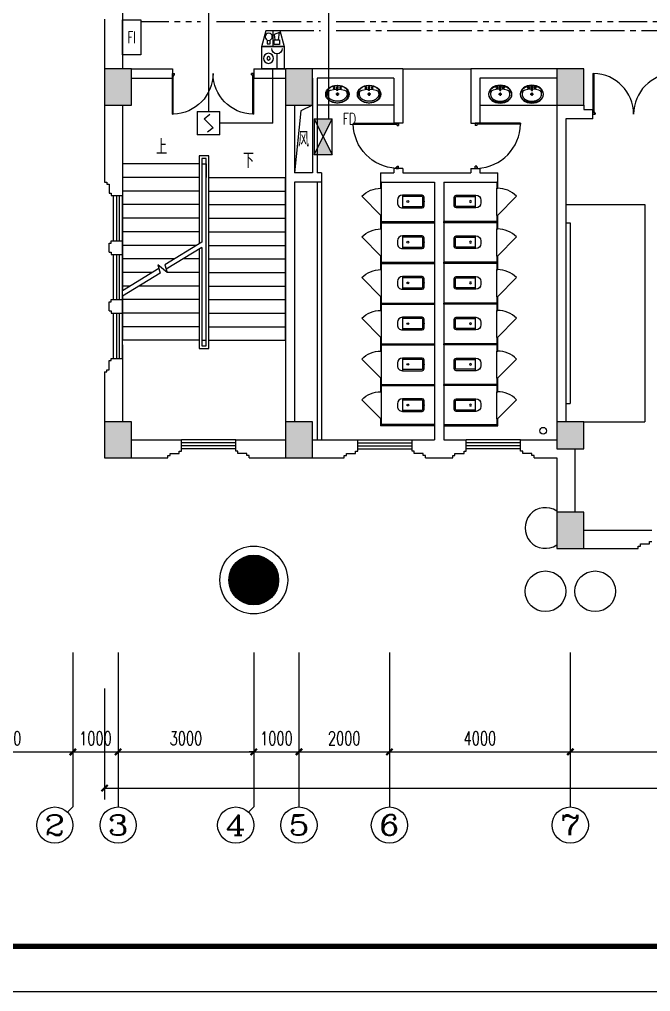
# Model space of a CAD drawing. Extents: x 190999 to 918899, y -200814 to 215286.
# Drawn here: x 327530 to 341487, y -12314 to 9181 of the extents above; entities that cross this region are included whole.
import ezdxf
from ezdxf.enums import TextEntityAlignment as Align

# ---------------------------------------------------------------- set-up
doc = ezdxf.new("R2010")
doc.units = 0
doc.header["$LTSCALE"] = 1000
doc.header["$MEASUREMENT"] = 0
doc.linetypes.add('CENTER2', pattern=[1.125, 0.75, -0.125, 0.125, -0.125])
doc.linetypes.add('PHANTOM2', pattern=[1.25, 0.625, -0.125, 0.125, -0.125, 0.125, -0.125])
doc.layers.get('Defpoints').update_dxf_attribs({"color": 1})
for name, color, linetype in [('00-EQUIP', 3, 'Continuous'), ('00-WIRE-4', 6, 'Continuous'), ('A-卫生间', 250, 'Continuous'), ('A-墙线', 2, 'Continuous'), ('A-外包装修', 250, 'Continuous'), ('A-外窗', 145, 'Continuous'), ('A-家具', 250, 'Continuous'), ('A-门', 167, 'Continuous'), ('AXIS', 3, 'Continuous'), ('AXIS_TEXT', 7, 'Continuous'), ('COLUMN', 2, 'Continuous'), ('DIM_SYMB', 3, 'Continuous'), ('PUB_HATCH', 250, 'Continuous'), ('PUB_TEXT', 7, 'Continuous'), ('STAIR', 5, 'Continuous'), ('图框', 189, 'Continuous'), ('房间名称', 7, 'Continuous'), ('暖通-风-说明', 3, 'Continuous'), ('洞口线', 165, 'Continuous'), ('雨水管', 151, 'Continuous')]:
    doc.layers.add(name, color=color, linetype=linetype)
doc.styles.add('_COMPLEX', font='COMPLEX.shx', dxfattribs={"width": 0.5})
doc.styles.add('_TCH_AXIS', font='COMPLEX', dxfattribs={"bigfont": 'GBCBIG'})
doc.styles.add('_TCH_DIM', font='SIMPLEX', dxfattribs={"bigfont": 'GBCBIG'})
doc.styles.add('COMPLEX', font='COMPLEX')
doc.styles.add('DIM_FONT', font='SIMPLEX', dxfattribs={"width": 0.7, "bigfont": 'GBCBIG'})
doc.styles.add('HZ-ZGBZ', font='romanc.shx', dxfattribs={"width": 0.65})
doc.styles.get("Standard").update_dxf_attribs({"font": 'simhei.ttf'})
doc.dimstyles.new('DIMN', dxfattribs={"dimtxt": 300, "dimasz": 100, "dimexe": 250, "dimexo": 300, "dimgap": 150, "dimtad": 1, "dimdec": 0, "dimzin": 0, "dimdsep": 46, "dimtxsty": 'DIM_FONT', "dimblk": 'ARCHTICK', "dimcen": 0.09, "dimclrt": 7, "dimazin": 2, "dimtfac": 1, "dimtdec": 0, "dimtix": 1, "dimtmove": 2, "dimatfit": 3, "dimfxl": 0, "dimtolj": 1, "dimtzin": 0, "dimarcsym": 0})

# ---------------------------------------------------------------- blocks, each defined once
blk = doc.blocks.new('TJAD_TK_A0')
at = {"layer": '图框'}
blk.add_line((973, -441.7), (2162, -441.7), dxfattribs=at)
at = {"layer": '图框', "const_width": 1.2}
blk.add_lwpolyline([(2152, -431.7), (2152, 389.3), (998, 389.3), (998, -431.7)], close=True, dxfattribs=at)
blk = doc.blocks.new('m1800')
at = {"layer": 'A-墙线'}
for p, q in [((-900, -100), (-900, 100)), ((900, -100), (900, 100))]:
    blk.add_line(p, q, dxfattribs=at)
at = {"layer": 'A-门'}
for p, q in [((-900, 900), (-900, 0)), ((-900, 900), (-880, 900)), ((-880, 900), (-880, 50)), ((880, 900), (880, 50)), ((900, 900), (880, 900)), ((900, 900), (900, 0)), ((-900, 50), (-870, 50)), ((-900, 0), (-850, 0)), ((-870, 50), (-870, 30)), ((-870, 30), (-850, 30)), ((-850, 30), (-850, 0)), ((850, 30), (850, 0)), ((870, 30), (850, 30)), ((900, 0), (850, 0)), ((870, 50), (870, 30)), ((900, 50), (870, 50))]:
    blk.add_line(p, q, dxfattribs=at)
for centre, start, end in [((-900, 0), 0, 88.7267), ((900, 0), 91.2733, 180)]:
    blk.add_arc(centre, 900, start, end, dxfattribs=at)
blk = doc.blocks.new('手盆')
at = {"layer": 'A-卫生间'}
for p, q in [((113, 12), (46, 16)), ((160, 0), (235, 0)), ((198, -37), (198, 38)), ((113, -11), (46, -16))]:
    blk.add_line(p, q, dxfattribs=at)
for centre, major_axis, ratio, start_param, end_param in [((198, 0), (0, 259), 0.763797, 3.141593, 9.424778), ((194, 0), (0, 259), 0.413212, 0.351725, 1.519021), ((106, 0), (0, 13.9), 0.9, 3.760941, 5.663837), ((194, 0), (0, 259), 0.413212, 1.620217, 2.789865)]:
    blk.add_ellipse(centre, major_axis=major_axis, ratio=ratio, start_param=start_param, end_param=end_param, dxfattribs=at)
for centre, major_axis in [((46, 0), (0, 15.8)), ((56, 71), (0, 20.6)), ((56, 71), (0, 15.6)), ((198, 0), (0, 23.4)), ((56, -71), (0, 20.6)), ((56, -71), (0, 15.6))]:
    blk.add_ellipse(centre, major_axis=major_axis, ratio=0.9, dxfattribs=at)
for points, knots in [([(198, -249), (204, -249), (211, -249), (228, -246), (239, -243), (260, -236), (270, -231), (290, -218), (299, -211), (317, -194), (325, -185), (340, -164), (347, -153), (360, -129), (365, -116), (374, -90), (378, -76), (383, -48), (385, -34), (387, -5), (387, 9), (385, 38), (383, 52), (377, 80), (373, 94), (364, 120), (358, 133), (345, 156), (338, 167), (323, 187), (314, 197), (296, 213), (287, 220), (267, 232), (257, 237), (236, 244), (225, 247), (204, 249), (193, 249), (171, 247), (161, 245), (140, 237), (129, 232), (110, 221), (100, 213), (82, 197), (74, 188), (58, 168), (51, 157), (38, 133), (32, 121), (23, 95), (19, 81), (13, 53), (11, 39), (9, 10), (9, -4), (10, -33), (12, -47), (18, -75), (21, -89), (30, -115), (36, -128), (48, -152), (55, -163), (70, -184), (78, -193), (96, -210), (105, -218), (125, -230), (135, -235), (156, -243), (167, -246), (184, -249), (191, -249), (198, -249)], [0, 0, 0, 0, 0.105369, 0.105369, 0.278747, 0.278747, 0.452125, 0.452125, 0.625504, 0.625504, 0.798882, 0.798882, 0.97226, 0.97226, 1.145639, 1.145639, 1.319017, 1.319017, 1.492395, 1.492395, 1.665774, 1.665774, 1.839152, 1.839152, 2.01253, 2.01253, 2.185909, 2.185909, 2.359287, 2.359287, 2.532665, 2.532665, 2.706044, 2.706044, 2.879422, 2.879422, 3.0528, 3.0528, 3.226179, 3.226179, 3.399557, 3.399557, 3.572935, 3.572935, 3.746313, 3.746313, 3.919692, 3.919692, 4.09307, 4.09307, 4.266448, 4.266448, 4.439827, 4.439827, 4.613205, 4.613205, 4.786583, 4.786583, 4.959962, 4.959962, 5.13334, 5.13334, 5.306718, 5.306718, 5.480097, 5.480097, 5.653475, 5.653475, 5.826853, 5.826853, 6.000232, 6.000232, 6.17361, 6.17361, 6.283185, 6.283185, 6.283185, 6.283185]), ([(119, -185), (121, -187), (123, -188), (130, -193), (135, -196), (146, -202), (152, -205), (163, -209), (169, -210), (180, -213), (186, -214), (194, -214), (196, -214), (198, -214), (204, -214), (209, -214), (222, -212), (229, -210), (241, -206), (245, -204), (254, -200), (259, -197), (269, -191), (275, -187), (286, -178), (291, -173), (300, -162), (304, -158), (314, -145), (319, -137), (327, -123), (329, -118), (334, -107), (336, -101), (341, -89), (343, -83), (346, -71), (348, -64), (351, -49), (352, -40), (354, -22), (355, -13), (355, 5), (355, 14), (354, 32), (352, 41), (349, 58), (348, 66), (343, 81), (341, 89), (335, 104), (332, 111), (326, 125), (322, 132), (314, 144), (310, 150), (301, 162), (296, 167), (287, 177), (281, 181), (272, 189), (267, 192), (256, 199), (250, 202), (238, 207), (233, 209), (223, 211), (217, 212), (205, 214), (198, 214), (186, 213), (181, 213), (171, 211), (166, 210), (151, 205), (141, 200), (128, 191), (123, 188), (119, 185)], [5.740897, 5.740897, 5.740897, 5.740897, 5.780874, 5.780874, 5.896829, 5.896829, 6.012784, 6.012784, 6.128739, 6.128739, 6.240697, 6.240697, 6.283185, 6.283185, 6.283185, 6.399826, 6.399826, 6.5409, 6.5409, 6.634, 6.634, 6.7271, 6.7271, 6.852188, 6.852188, 6.977276, 6.977276, 7.077377, 7.077377, 7.229977, 7.229977, 7.317389, 7.317389, 7.404801, 7.404801, 7.497094, 7.497094, 7.589386, 7.589386, 7.712334, 7.712334, 7.835281, 7.835281, 7.958228, 7.958228, 8.081175, 8.081175, 8.194983, 8.194983, 8.30879, 8.30879, 8.422598, 8.422598, 8.537599, 8.537599, 8.6526, 8.6526, 8.767602, 8.767602, 8.884432, 8.884432, 8.982435, 8.982435, 9.119467, 9.119467, 9.224191, 9.224191, 9.328914, 9.328914, 9.470087, 9.470087, 9.571187, 9.571187, 9.672288, 9.672288, 9.874489, 9.874489, 9.967059, 9.967059, 9.967059, 9.967059])]:
    blk.add_open_spline(points, degree=3, knots=knots, dxfattribs=at)
blk.add_point((46, 0), dxfattribs=at)
blk = doc.blocks.new('m1000')
at = {"layer": 'A-墙线'}
for p, q in [((0, 0), (0, 200)), ((1000, 0), (1000, 200))]:
    blk.add_line(p, q, dxfattribs=at)
at = {"layer": 'A-门'}
for p, q in [((0, 1100), (0, 100)), ((0, 1100), (20, 1100)), ((20, 1100), (20, 150)), ((0, 150), (30, 150)), ((0, 100), (50, 100)), ((30, 150), (30, 130)), ((30, 130), (50, 130)), ((50, 130), (50, 100)), ((950, 130), (950, 100)), ((970, 130), (950, 130)), ((1000, 100), (950, 100)), ((970, 150), (970, 130)), ((1000, 150), (970, 150)), ((1000, 150), (1000, 100))]:
    blk.add_line(p, q, dxfattribs=at)
blk.add_arc((0, 100), 1000, 2.866, 88.854, dxfattribs=at)
blk = doc.blocks.new('_ArchTick')
at = {"const_width": 0.5}
blk.add_lwpolyline([(-0.7, -0.7), (0.7, 0.7)], dxfattribs=at)
blk = doc.blocks.new('*D1005')
at = {"layer": 'AXIS', "color": 0, "lineweight": -2}
for p, q in [((325712, -5614), (325712, -7264)), ((328711, -5614), (328711, -7264)), ((325712, -7014), (328711, -7014))]:
    blk.add_line(p, q, dxfattribs=at)
at = {"layer": 'Defpoints', "color": 0}
for p in [(325712, -5314), (328711, -5314), (328711, -7014)]:
    blk.add_point(p, dxfattribs=at)
at = {"layer": 'AXIS', "color": 0, "lineweight": -2, "xscale": 100, "yscale": 100, "zscale": 100, "rotation": 180}
blk.add_blockref('_ArchTick', (325712, -7014), dxfattribs=at)
at = {"layer": 'AXIS', "color": 0, "lineweight": -2, "xscale": 100, "yscale": 100, "zscale": 100}
blk.add_blockref('_ArchTick', (328711, -7014), dxfattribs=at)
at = {"layer": 'AXIS', "color": 7, "insert": (327211, -6714), "char_height": 300, "attachment_point": 5, "style": 'DIM_FONT'}
blk.add_mtext('\\A1;3000', dxfattribs=at)
blk = doc.blocks.new('*D1006')
at = {"layer": 'AXIS', "color": 0, "lineweight": -2}
for p, q in [((328711, -5614), (328711, -7264)), ((329712, -5614), (329712, -7264)), ((328711, -7014), (329712, -7014))]:
    blk.add_line(p, q, dxfattribs=at)
at = {"layer": 'Defpoints', "color": 0}
for p in [(328711, -5314), (329712, -5314), (329712, -7014)]:
    blk.add_point(p, dxfattribs=at)
at = {"layer": 'AXIS', "color": 0, "lineweight": -2, "xscale": 100, "yscale": 100, "zscale": 100, "rotation": 180}
blk.add_blockref('_ArchTick', (328711, -7014), dxfattribs=at)
at = {"layer": 'AXIS', "color": 0, "lineweight": -2, "xscale": 100, "yscale": 100, "zscale": 100}
blk.add_blockref('_ArchTick', (329712, -7014), dxfattribs=at)
at = {"layer": 'AXIS', "color": 7, "insert": (329211, -6714), "char_height": 300, "attachment_point": 5, "style": 'DIM_FONT'}
blk.add_mtext('\\A1;1000', dxfattribs=at)
blk = doc.blocks.new('*D1007')
at = {"layer": 'AXIS', "color": 0, "lineweight": -2}
for p, q in [((329712, -5614), (329712, -7264)), ((332712, -5614), (332712, -7264)), ((329712, -7014), (332712, -7014))]:
    blk.add_line(p, q, dxfattribs=at)
at = {"layer": 'Defpoints', "color": 0}
for p in [(329712, -5314), (332712, -5314), (332712, -7014)]:
    blk.add_point(p, dxfattribs=at)
at = {"layer": 'AXIS', "color": 0, "lineweight": -2, "xscale": 100, "yscale": 100, "zscale": 100, "rotation": 180}
blk.add_blockref('_ArchTick', (329712, -7014), dxfattribs=at)
at = {"layer": 'AXIS', "color": 0, "lineweight": -2, "xscale": 100, "yscale": 100, "zscale": 100}
blk.add_blockref('_ArchTick', (332712, -7014), dxfattribs=at)
at = {"layer": 'AXIS', "color": 7, "insert": (331212, -6714), "char_height": 300, "attachment_point": 5, "style": 'DIM_FONT'}
blk.add_mtext('\\A1;3000', dxfattribs=at)
blk = doc.blocks.new('*D1008')
at = {"layer": 'AXIS', "color": 0, "lineweight": -2}
for p, q in [((332712, -5614), (332712, -7264)), ((333712, -5614), (333712, -7264)), ((332712, -7014), (332612, -7014)), ((332712, -7014), (333712, -7014)), ((333712, -7014), (333812, -7014))]:
    blk.add_line(p, q, dxfattribs=at)
at = {"layer": 'Defpoints', "color": 0}
for p in [(332712, -5314), (333712, -5314), (333712, -7014)]:
    blk.add_point(p, dxfattribs=at)
at = {"layer": 'AXIS', "color": 0, "lineweight": -2, "xscale": 100, "yscale": 100, "zscale": 100}
blk.add_blockref('_ArchTick', (332712, -7014), dxfattribs=at)
at = {"layer": 'AXIS', "color": 0, "lineweight": -2, "xscale": 100, "yscale": 100, "zscale": 100, "rotation": 180}
blk.add_blockref('_ArchTick', (333712, -7014), dxfattribs=at)
at = {"layer": 'AXIS', "color": 7, "insert": (333212, -6714), "char_height": 300, "attachment_point": 5, "style": 'DIM_FONT'}
blk.add_mtext('\\A1;1000', dxfattribs=at)
blk = doc.blocks.new('*D1009')
at = {"layer": 'AXIS', "color": 0, "lineweight": -2}
for p, q in [((333712, -5614), (333712, -7264)), ((335712, -5614), (335712, -7264)), ((333712, -7014), (335712, -7014))]:
    blk.add_line(p, q, dxfattribs=at)
at = {"layer": 'Defpoints', "color": 0}
for p in [(333712, -5314), (335712, -5314), (335712, -7014)]:
    blk.add_point(p, dxfattribs=at)
at = {"layer": 'AXIS', "color": 0, "lineweight": -2, "xscale": 100, "yscale": 100, "zscale": 100, "rotation": 180}
blk.add_blockref('_ArchTick', (333712, -7014), dxfattribs=at)
at = {"layer": 'AXIS', "color": 0, "lineweight": -2, "xscale": 100, "yscale": 100, "zscale": 100}
blk.add_blockref('_ArchTick', (335712, -7014), dxfattribs=at)
at = {"layer": 'AXIS', "color": 7, "insert": (334712, -6714), "char_height": 300, "attachment_point": 5, "style": 'DIM_FONT'}
blk.add_mtext('\\A1;2000', dxfattribs=at)
blk = doc.blocks.new('*D1010')
at = {"layer": 'AXIS', "color": 0, "lineweight": -2}
for p, q in [((335712, -5614), (335712, -7264)), ((339712, -5614), (339712, -7264)), ((335712, -7014), (339712, -7014))]:
    blk.add_line(p, q, dxfattribs=at)
at = {"layer": 'Defpoints', "color": 0}
for p in [(335712, -5314), (339712, -5314), (339712, -7014)]:
    blk.add_point(p, dxfattribs=at)
at = {"layer": 'AXIS', "color": 0, "lineweight": -2, "xscale": 100, "yscale": 100, "zscale": 100, "rotation": 180}
blk.add_blockref('_ArchTick', (335712, -7014), dxfattribs=at)
at = {"layer": 'AXIS', "color": 0, "lineweight": -2, "xscale": 100, "yscale": 100, "zscale": 100}
blk.add_blockref('_ArchTick', (339712, -7014), dxfattribs=at)
at = {"layer": 'AXIS', "color": 7, "insert": (337712, -6714), "char_height": 300, "attachment_point": 5, "style": 'DIM_FONT'}
blk.add_mtext('\\A1;4000', dxfattribs=at)
blk = doc.blocks.new('*D1011')
at = {"layer": 'AXIS', "color": 0, "lineweight": -2}
for p, q in [((339712, -5614), (339712, -7264)), ((347712, -5614), (347712, -7264)), ((339712, -7014), (347712, -7014))]:
    blk.add_line(p, q, dxfattribs=at)
at = {"layer": 'Defpoints', "color": 0}
for p in [(339712, -5314), (347712, -5314), (347712, -7014)]:
    blk.add_point(p, dxfattribs=at)
at = {"layer": 'AXIS', "color": 0, "lineweight": -2, "xscale": 100, "yscale": 100, "zscale": 100, "rotation": 180}
blk.add_blockref('_ArchTick', (339712, -7014), dxfattribs=at)
at = {"layer": 'AXIS', "color": 0, "lineweight": -2, "xscale": 100, "yscale": 100, "zscale": 100}
blk.add_blockref('_ArchTick', (347712, -7014), dxfattribs=at)
at = {"layer": 'AXIS', "color": 7, "insert": (343712, -6714), "char_height": 300, "attachment_point": 5, "style": 'DIM_FONT'}
blk.add_mtext('\\A1;8000', dxfattribs=at)
blk = doc.blocks.new('*D1020')
at = {"layer": 'AXIS', "color": 0, "lineweight": -2}
for p, q in [((329412, -5614), (329412, -8064)), ((402712, -5614), (402712, -8064)), ((329412, -7814), (402712, -7814))]:
    blk.add_line(p, q, dxfattribs=at)
at = {"layer": 'Defpoints', "color": 0}
for p in [(329412, -5314), (402712, -5314), (402712, -7814)]:
    blk.add_point(p, dxfattribs=at)
at = {"layer": 'AXIS', "color": 0, "lineweight": -2, "xscale": 100, "yscale": 100, "zscale": 100, "rotation": 180}
blk.add_blockref('_ArchTick', (329412, -7814), dxfattribs=at)
at = {"layer": 'AXIS', "color": 0, "lineweight": -2, "xscale": 100, "yscale": 100, "zscale": 100}
blk.add_blockref('_ArchTick', (402712, -7814), dxfattribs=at)
at = {"layer": 'AXIS', "color": 7, "insert": (366062, -7514), "char_height": 300, "attachment_point": 5, "style": 'DIM_FONT'}
blk.add_mtext('\\A1;73300', dxfattribs=at)
blk = doc.blocks.new('_YZH')
blk.add_circle((0, 0), 0.5)
at = {"layer": 'PUB_HATCH', "const_width": 0.5}
blk.add_lwpolyline([(-0.25, 0, 1), (0.25, 0, 1)], format="xyb", close=True, dxfattribs=at)
blk = doc.blocks.new('_FZH')
blk.add_lwpolyline([(-0.5, -0.5), (0.5, -0.5), (0.5, 0.5), (-0.5, 0.5)], close=True)
at = {"layer": 'PUB_HATCH'}
blk.add_solid([(-0.5, -0.5), (0.5, -0.5), (-0.5, 0.5), (0.5, 0.5)], dxfattribs=at)
blk = doc.blocks.new('_AXISO')
blk.add_circle((0, 0), 0.5)
at = {"layer": 'AXIS_TEXT', "style": 'COMPLEX', "width": 1.041667}
blk.add_attdef('A', text='', height=0.56, dxfattribs=at).set_placement((-0.25, -0.28), (0.25, -0.28), align=Align.FIT)
blk = doc.blocks.new('$lvtry$00000200')
for p, q in [((-140, -40, 0), (-140, -480, 0)), ((-110, -40, 0), (-110, -470, 0)), ((100, 0, 0), (-100, 0, 0)), ((100, -30, 0), (-100, -30, 0)), ((110, -470, 0), (110, -40, 0)), ((140, -480, 0), (140, -40, 0)), ((140, -470, 0), (-140, -470, 0)), ((-30, -590, 0), (30, -590, 0))]:
    blk.add_line(p, q)
blk.add_circle((0, -359, 0), 20)
for centre, radius, start, end in [((-100, -40, 0), 40, 90, 180), ((-100, -40, 0), 10, 90, 180), ((100, -40, 0), 40, 0, 90), ((100, -40, 0), 10, 0, 90), ((-30, -480, 0), 110, 180, 270), ((30, -480, 0), 110, 270, 0)]:
    blk.add_arc(centre, radius, start, end)
blk.add_point((0, 0))
blk = doc.blocks.new('$DorLib2D$00000114')
at = {"color": 0}
blk.add_line((0.5, 0), (-0.207, 0.707), dxfattribs=at)
blk.add_arc((0.5, 0), 1, 135, 180, dxfattribs=at)
blk = doc.blocks.new('_LINKPT1')
at = {"color": 0}
blk.add_line((0, 0), (0, 0), dxfattribs=at)
blk = doc.blocks.new('3S1KCGW2')
for p, q in [((0.5, 0.5), (-0.5, 0.5)), ((-0.5, 0.5), (-0.5, -0.5)), ((0.5, -0.5), (0.5, 0.5)), ((-0.2, 0.2), (0.05, 0.4)), ((0, 0), (-0.2, 0.2)), ((0, 0), (0.2, -0.2)), ((0.2, -0.2), (-0.05, -0.4)), ((-0.5, -0.5), (0.5, -0.5))]:
    blk.add_line(p, q)
at = {"const_width": 0.04, "flags": 128}
blk.add_lwpolyline([(-0.5, -0.5), (-0.5, 0.5), (0.5, 0.5), (0.5, -0.5)], close=True, dxfattribs=at)
at = {"xscale": 0.002, "yscale": 0.002, "zscale": 0.002}
for p in [(0, 0.5), (-0.5, 0), (0.5, 0), (0, -0.5)]:
    blk.add_blockref('_LINKPT1', p, dxfattribs=at)
at = {"flags": 9}
blk.add_attdef('A', (0, 0), '', height=0.00002, dxfattribs=at)
blk = doc.blocks.new('3T1W6ZCM')
for p, q in [((0.5, 0.5), (-0.5, 0.5)), ((-0.5, 0.5), (-0.5, -0.5)), ((0.5, -0.5), (0.5, 0.5)), ((-0.178, 0.172), (-0.178, -0.443)), ((-0.5, -0.5), (0.5, -0.5))]:
    blk.add_line(p, q)
at = {"const_width": 0.04}
blk.add_lwpolyline([(-0.5, 0.5), (-0.5, -0.5), (0.5, -0.5), (0.5, 0.5)], close=True, dxfattribs=at)
for radius in [0.222, 0.074]:
    blk.add_circle((0.197, -0.03), radius)
blk.add_arc((-0.178, 0.403), 0.231, 180, 0)
at = {"xscale": 0.002, "yscale": 0.002, "zscale": 0.002}
for p in [(0, 0.5), (-0.5, 0), (0.5, 0), (0, -0.5)]:
    blk.add_blockref('_LINKPT1', p, dxfattribs=at)
at = {"flags": 9}
blk.add_attdef('A', (0, 0), '', height=0.00002, dxfattribs=at)
blk = doc.blocks.new('6A2OE7N0')
for p, q in [((-0.3, 0.35), (-0.5, -0.35)), ((0.3, 0.35), (-0.3, 0.35)), ((-0.246, -0.061), (-0.286, 0.259)), ((-0.286, 0.259), (-0.046, 0.179)), ((-0.046, 0.179), (-0.086, -0.061)), ((0, 0.35), (0, -0.35)), ((0.5, -0.35), (0.3, 0.35)), ((-0.5, -0.35), (0.5, -0.35)), ((-0.286, -0.061), (-0.286, -0.261)), ((-0.046, -0.061), (-0.286, -0.061)), ((-0.286, -0.261), (-0.046, -0.261)), ((-0.046, -0.261), (-0.046, -0.061)), ((0.13, -0.244), (0.13, -0.072)), ((0.25, -0.244), (0.13, -0.244)), ((0.25, -0.072), (0.25, -0.244))]:
    blk.add_line(p, q)
at = {"const_width": 0.04, "flags": 128}
blk.add_lwpolyline([(-0.5, -0.35), (-0.3, 0.35), (0.3, 0.35), (0.5, -0.35)], close=True, dxfattribs=at)
blk.add_circle((0.19, 0.076), 0.16)
at = {"xscale": 0.002, "yscale": 0.002, "zscale": 0.002}
for p in [(-0.4, 0), (0, 0.35), (0.4, 0), (0, -0.35)]:
    blk.add_blockref('_LINKPT1', p, dxfattribs=at)
at = {"flags": 9}
blk.add_attdef('A', (0, 0), '', height=0.00002, dxfattribs=at)
blk = doc.blocks.new('6H2KALM6')
for p, q in [((-0.78, 0.4), (0.78, -0.4)), ((0.78, 0.4), (-0.78, -0.4)), ((0.78, 0.4), (-0.78, 0.4)), ((-0.78, 0.4), (-0.78, -0.4)), ((0.78, -0.4), (0.78, 0.4)), ((-0.78, -0.4), (0.78, -0.4))]:
    blk.add_line(p, q)
at = {"const_width": 0.04}
blk.add_lwpolyline([(-0.78, 0.4), (-0.78, -0.4), (0.78, -0.4), (0.78, 0.4)], close=True, dxfattribs=at)
for points in [[(-0.78, 0.4), (0, 0), (-0.78, -0.4)], [(0.78, 0.4), (0, 0), (0.78, -0.4)]]:
    blk.add_solid(points)
at = {"xscale": 0.002, "yscale": 0.002, "zscale": 0.002}
for p in [(-0.78, 0), (0, 0.4), (0.78, 0), (0, -0.4)]:
    blk.add_blockref('_LINKPT1', p, dxfattribs=at)
at = {"flags": 9}
blk.add_attdef('A', (0, 0), '', height=0.00002, dxfattribs=at)
blk = doc.blocks.new('6A2EJEHE')
for p, q in [((0.78, 0.4), (-0.78, 0.4)), ((-0.78, 0.4), (-0.78, -0.4)), ((0.78, -0.4), (0.78, 0.4)), ((-0.78, -0.4), (0.78, -0.4))]:
    blk.add_line(p, q)
at = {"xscale": 0.002, "yscale": 0.002, "zscale": 0.002}
for p in [(-0.78, 0), (0, 0.4), (0.78, 0), (0, -0.4)]:
    blk.add_blockref('_LINKPT1', p, dxfattribs=at)
at = {"style": '_COMPLEX', "width": 0.6, "flags": 8}
blk.add_attdef('$TEXT$', text='', height=0.52, dxfattribs=at).set_placement((0, 0), align=Align.MIDDLE_CENTER)
at = {"flags": 9}
blk.add_attdef('A', (0, 0), '', height=0.00002, dxfattribs=at)

msp = doc.modelspace()

# ---------------------------------------------------------------- hatches: boundary and pattern name
at = {"layer": 'PUB_HATCH'}
for points in [[(330011.6, 7286.5), (330011.6, 8086.5), (329411.6, 8086.5), (329411.6, 7286.5)], [(334011.6, 7286.5), (334011.6, 8086.5), (333411.6, 8086.5), (333411.6, 7286.5)], [(340011.6, 7286.5), (340011.6, 8086.5), (339411.6, 8086.5), (339411.6, 7286.5)], [(330011.6, -513.5), (330011.6, 286.5), (329411.6, 286.5), (329411.6, -513.5)], [(334011.6, -513.5), (334011.6, 286.5), (333411.6, 286.5), (333411.6, -513.5)], [(340011.6, -2513.5), (340011.6, -1713.5), (339411.6, -1713.5), (339411.6, -2513.5)]]:
    msp.add_hatch(color=256, dxfattribs=at).paths.add_polyline_path(points)

# ---------------------------------------------------------------- linework, layer by layer
at = {"layer": '00-WIRE-4'}
for p, q in [((331711.6, 11286.5), (331711.6, 7136.5)), ((334361.6, 11036.5), (334361.6, 6976)), ((333136.6, 6886.5), (333136.6, 8086.5)), ((333136.6, 6886.5), (331961.6, 6886.5))]:
    msp.add_line(p, q, dxfattribs=at)
at = {"layer": '00-WIRE-4', "linetype": 'PHANTOM2'}
for p, q in [((330211.6, 9136.5), (331536.6, 9136.5)), ((331886.6, 9136.5), (334186.6, 9136.5)), ((334536.6, 9136.5), (346636.6, 9136.5))]:
    msp.add_line(p, q, dxfattribs=at)
at = {"layer": '00-WIRE-4', "linetype": 'CENTER2'}
for p, q in [((333286.6, 8936.5), (334186.6, 8936.5)), ((334536.6, 8936.5), (346636.6, 8936.5))]:
    msp.add_line(p, q, dxfattribs=at)
at = {"layer": 'A-卫生间'}
for p, q in [((336011.6, 8086.5), (337511.6, 8086.5)), ((335811.6, 7286.5), (334111.6, 7286.5)), ((337711.6, 7286.5), (339411.6, 7286.5)), ((334111.6, 5586.5), (334111.6, -113.5)), ((334211.6, 5586.5), (334211.6, -113.5)), ((335511.6, 5586.5), (335511.6, 5449)), ((335536.6, 5586.5), (335511.6, 5586.5)), ((335511.6, 5449), (335536.6, 5449)), ((335536.6, 5449), (335536.6, 5586.5)), ((338086.6, 5586.5), (338086.6, 5449)), ((338111.6, 5586.5), (338086.6, 5586.5)), ((338086.6, 5449), (338111.6, 5449)), ((338111.6, 5449), (338111.6, 5586.5)), ((335536.6, 4849), (335511.6, 4849)), ((335511.6, 4849), (335511.6, 4686.5)), ((335536.6, 4711.5), (335536.6, 4849)), ((338111.6, 4849), (338086.6, 4849)), ((338086.6, 4849), (338086.6, 4711.5)), ((338111.6, 4686.5), (338111.6, 4849)), ((335511.6, 4686.5), (335511.6, 4549)), ((335511.6, 4549), (335536.6, 4549)), ((335536.6, 4711.5), (336711.6, 4711.5)), ((335536.6, 4549), (335536.6, 4686.5)), ((335536.6, 4686.5), (336711.6, 4686.5)), ((336711.6, 4711.5), (336711.6, 4686.5)), ((338086.6, 4711.5), (336911.6, 4711.5)), ((336911.6, 4686.5), (336911.6, 4711.5)), ((338086.6, 4686.5), (336911.6, 4686.5)), ((338086.6, 4686.5), (338086.6, 4549)), ((338086.6, 4549), (338111.6, 4549)), ((338111.6, 4549), (338111.6, 4686.5)), ((335536.6, 3949), (335511.6, 3949)), ((335511.6, 3949), (335511.6, 3786.5)), ((335536.6, 3811.5), (335536.6, 3949)), ((338111.6, 3949), (338086.6, 3949)), ((338086.6, 3949), (338086.6, 3811.5)), ((338111.6, 3786.5), (338111.6, 3949)), ((335511.6, 3786.5), (335511.6, 3649)), ((335536.6, 3811.5), (336711.6, 3811.5)), ((335536.6, 3649), (335536.6, 3786.5)), ((335536.6, 3786.5), (336711.6, 3786.5)), ((336711.6, 3811.5), (336711.6, 3786.5)), ((338086.6, 3811.5), (336911.6, 3811.5)), ((336911.6, 3786.5), (336911.6, 3811.5)), ((338086.6, 3786.5), (336911.6, 3786.5)), ((338086.6, 3786.5), (338086.6, 3649)), ((338111.6, 3649), (338111.6, 3786.5)), ((335511.6, 3649), (335536.6, 3649)), ((338086.6, 3649), (338111.6, 3649)), ((335536.6, 3049), (335511.6, 3049)), ((335511.6, 3049), (335511.6, 2886.5)), ((335536.6, 2911.5), (335536.6, 3049)), ((338111.6, 3049), (338086.6, 3049)), ((338086.6, 3049), (338086.6, 2911.5)), ((338111.6, 2886.5), (338111.6, 3049)), ((335511.6, 2886.5), (335511.6, 2749)), ((335536.6, 2911.5), (336711.6, 2911.5)), ((335536.6, 2886.5), (336711.6, 2886.5)), ((335536.6, 2749), (335536.6, 2886.5)), ((336711.6, 2911.5), (336711.6, 2886.5)), ((338086.6, 2911.5), (336911.6, 2911.5)), ((336911.6, 2886.5), (336911.6, 2911.5)), ((338086.6, 2886.5), (336911.6, 2886.5)), ((338086.6, 2886.5), (338086.6, 2749)), ((338111.6, 2749), (338111.6, 2886.5)), ((335511.6, 2749), (335536.6, 2749)), ((338086.6, 2749), (338111.6, 2749)), ((335536.6, 2149), (335511.6, 2149)), ((335511.6, 2149), (335511.6, 1986.5)), ((335511.6, 1986.5), (335511.6, 1849)), ((335536.6, 2011.5), (335536.6, 2149)), ((335536.6, 2011.5), (336711.6, 2011.5)), ((335536.6, 1986.5), (336711.6, 1986.5)), ((335536.6, 1849), (335536.6, 1986.5)), ((336711.6, 2011.5), (336711.6, 1986.5)), ((338086.6, 2011.5), (336911.6, 2011.5)), ((336911.6, 1986.5), (336911.6, 2011.5)), ((338086.6, 1986.5), (336911.6, 1986.5)), ((338111.6, 2149), (338086.6, 2149)), ((338086.6, 2149), (338086.6, 2011.5)), ((338086.6, 1986.5), (338086.6, 1849)), ((338111.6, 1986.5), (338111.6, 2149)), ((338111.6, 1849), (338111.6, 1986.5)), ((335511.6, 1849), (335536.6, 1849)), ((338086.6, 1849), (338111.6, 1849)), ((335536.6, 1249), (335511.6, 1249)), ((335511.6, 1249), (335511.6, 1086.5)), ((335511.6, 1086.5), (335511.6, 949)), ((335536.6, 1111.5), (335536.6, 1249)), ((335536.6, 1111.5), (336711.6, 1111.5)), ((335536.6, 949), (335536.6, 1086.5)), ((335536.6, 1086.5), (336711.6, 1086.5)), ((336711.6, 1111.5), (336711.6, 1086.5)), ((338086.6, 1111.5), (336911.6, 1111.5)), ((336911.6, 1086.5), (336911.6, 1111.5)), ((338086.6, 1086.5), (336911.6, 1086.5)), ((338111.6, 1249), (338086.6, 1249)), ((338086.6, 1249), (338086.6, 1111.5)), ((338086.6, 1086.5), (338086.6, 949)), ((338111.6, 1086.5), (338111.6, 1249)), ((338111.6, 949), (338111.6, 1086.5)), ((335511.6, 949), (335536.6, 949)), ((338086.6, 949), (338111.6, 949)), ((335536.6, 349), (335511.6, 349)), ((335511.6, 349), (335511.6, 199)), ((335536.6, 224), (335536.6, 349)), ((336711.6, 224), (335536.6, 224)), ((336711.6, 199), (336711.6, 224)), ((336911.6, 224), (338086.6, 224)), ((336911.6, 224), (336911.6, 199)), ((338111.6, 349), (338086.6, 349)), ((338086.6, 349), (338086.6, 224)), ((338111.6, 199), (338111.6, 349)), ((336711.6, 199), (335511.6, 199)), ((336911.6, 199), (338111.6, 199))]:
    msp.add_line(p, q, dxfattribs=at)
at = {"layer": 'A-墙线'}
for p, q in [((329811.6, 9486.5), (329811.6, 8086.5)), ((329411.6, 9186.5), (329411.6, 8086.5)), ((330011.6, 8086.5), (330911.6, 8086.5)), ((332711.6, 8086.5), (333411.6, 8086.5)), ((336011.6, 8086.5), (334011.6, 8086.5)), ((336011.6, 8086.5), (336011.6, 6886.5)), ((337511.6, 8086.5), (337511.6, 6886.5)), ((339411.6, 8086.5), (337511.6, 8086.5)), ((330011.6, 7886.5), (330911.6, 7886.5)), ((332711.6, 7886.5), (333411.6, 7886.5)), ((334011.6, 7886.5), (334011.6, 5786.5)), ((335811.6, 7886.5), (334111.6, 7886.5)), ((334111.6, 7886.5), (334111.6, 5786.5)), ((335811.6, 7886.5), (335811.6, 6886.5)), ((337711.6, 7886.5), (337711.6, 6886.5)), ((339411.6, 7886.5), (337711.6, 7886.5)), ((329411.6, 7286.5), (329411.6, 5586.5)), ((329811.6, 7286.5), (329811.6, 5286.5)), ((333411.6, 7286.5), (333411.6, 286.5)), ((333611.6, 7286.5), (333611.6, 5786.5)), ((339411.6, 7286.5), (339411.6, -13.5)), ((340011.6, 7286.5), (340011.6, 7186.5)), ((340011.6, 7186.5), (340211.6, 7186.5)), ((339611.6, 6986.5), (339611.6, 286.5)), ((340211.6, 6986.5), (339611.6, 6986.5)), ((335811.6, 5886.5), (335811.6, 5786.5)), ((336011.6, 5886.5), (336011.6, 5786.5)), ((337511.6, 5886.5), (337511.6, 5786.5)), ((337711.6, 5886.5), (337711.6, 5786.5)), ((334011.6, 5786.5), (333611.6, 5786.5)), ((334211.6, 5786.5), (334111.6, 5786.5)), ((334211.6, 5786.5), (334211.6, 5586.5)), ((335511.6, 5786.5), (335511.6, 5586.5)), ((335511.6, 5786.5), (335811.6, 5786.5)), ((336011.6, 5786.5), (337511.6, 5786.5)), ((337711.6, 5786.5), (338111.6, 5786.5)), ((338111.6, 5586.5), (338111.6, 5786.5)), ((329411.6, 5586.5), (329461.6, 5586.5)), ((329461.6, 5586.5), (329461.6, 5536.5)), ((329461.6, 5536.5), (329511.6, 5536.5)), ((329511.6, 5536.5), (329511.6, 5336.5)), ((333611.6, 5586.5), (333611.6, 286.5)), ((334211.6, 5586.5), (333611.6, 5586.5)), ((335511.6, 5586.5), (336711.6, 5586.5)), ((336711.6, 5586.5), (336711.6, -113.5)), ((336911.6, 5586.5), (336911.6, -113.5)), ((336911.6, 5586.5), (338111.6, 5586.5)), ((329511.6, 5336.5), (329561.6, 5336.5)), ((329561.6, 5336.5), (329561.6, 5286.5)), ((329561.6, 5286.5), (329811.6, 5286.5)), ((329511.6, 4036.5), (329511.6, 4236.5)), ((329511.6, 4236.5), (329561.6, 4236.5)), ((329561.6, 4236.5), (329561.6, 4286.5)), ((329561.6, 4286.5), (329811.6, 4286.5)), ((329811.6, 3986.5), (329811.6, 4286.5)), ((329511.6, 4036.5), (329561.6, 4036.5)), ((329561.6, 4036.5), (329561.6, 3986.5)), ((329561.6, 3986.5), (329811.6, 3986.5)), ((329511.6, 2736.5), (329511.6, 2936.5)), ((329511.6, 2936.5), (329561.6, 2936.5)), ((329561.6, 2936.5), (329561.6, 2986.5)), ((329561.6, 2986.5), (329811.6, 2986.5)), ((329811.6, 2686.5), (329811.6, 2986.5)), ((329511.6, 2736.5), (329561.6, 2736.5)), ((329561.6, 2736.5), (329561.6, 2686.5)), ((329561.6, 2686.5), (329811.6, 2686.5)), ((329811.6, 1986.5), (329811.6, 286.5)), ((329511.6, 1636.5), (329561.6, 1636.5)), ((329511.6, 1436.5), (329511.6, 1636.5)), ((329561.6, 1636.5), (329561.6, 1686.5)), ((329561.6, 1686.5), (329811.6, 1686.5)), ((329411.6, 1386.5), (329411.6, 286.5)), ((329411.6, 1386.5), (329461.6, 1386.5)), ((329461.6, 1436.5), (329511.6, 1436.5)), ((329461.6, 1386.5), (329461.6, 1436.5)), ((330011.6, -113.5), (331111.6, -113.5)), ((331111.6, -363.5), (331111.6, -113.5)), ((332311.6, -113.5), (333411.6, -113.5)), ((332311.6, -363.5), (332311.6, -113.5)), ((334011.6, -113.5), (335011.6, -113.5)), ((335011.6, -363.5), (335011.6, -113.5)), ((336211.6, -113.5), (336711.6, -113.5)), ((336211.6, -363.5), (336211.6, -113.5)), ((336911.6, -113.5), (337411.6, -113.5)), ((337411.6, -363.5), (337411.6, -113.5)), ((338611.6, -363.5), (338611.6, -113.5)), ((338611.6, -113.5), (339411.6, -113.5)), ((330861.6, -463.5), (330861.6, -413.5)), ((330861.6, -413.5), (331061.6, -413.5)), ((331061.6, -363.5), (331111.6, -363.5)), ((331061.6, -413.5), (331061.6, -363.5)), ((332361.6, -363.5), (332311.6, -363.5)), ((332361.6, -413.5), (332361.6, -363.5)), ((332561.6, -413.5), (332361.6, -413.5)), ((332561.6, -463.5), (332561.6, -413.5)), ((334761.6, -463.5), (334761.6, -413.5)), ((334761.6, -413.5), (334961.6, -413.5)), ((334961.6, -363.5), (335011.6, -363.5)), ((334961.6, -413.5), (334961.6, -363.5)), ((336261.6, -363.5), (336211.6, -363.5)), ((336261.6, -413.5), (336261.6, -363.5)), ((336461.6, -413.5), (336261.6, -413.5)), ((336461.6, -463.5), (336461.6, -413.5)), ((337161.6, -463.5), (337161.6, -413.5)), ((337161.6, -413.5), (337361.6, -413.5)), ((337361.6, -363.5), (337411.6, -363.5)), ((337361.6, -413.5), (337361.6, -363.5)), ((338661.6, -363.5), (338611.6, -363.5)), ((338661.6, -413.5), (338661.6, -363.5)), ((338861.6, -413.5), (338661.6, -413.5)), ((338861.6, -463.5), (338861.6, -413.5)), ((339811.6, -313.5), (339811.6, -1713.5)), ((330011.6, -513.5), (330811.6, -513.5)), ((330811.6, -513.5), (330811.6, -463.5)), ((330811.6, -463.5), (330861.6, -463.5)), ((332611.6, -463.5), (332561.6, -463.5)), ((332611.6, -513.5), (332611.6, -463.5)), ((332611.6, -513.5), (333411.6, -513.5)), ((334011.6, -513.5), (334711.6, -513.5)), ((334711.6, -513.5), (334711.6, -463.5)), ((334711.6, -463.5), (334761.6, -463.5)), ((336511.6, -463.5), (336461.6, -463.5)), ((336511.6, -513.5), (336511.6, -463.5)), ((336511.6, -513.5), (337111.6, -513.5)), ((337111.6, -513.5), (337111.6, -463.5)), ((337111.6, -463.5), (337161.6, -463.5)), ((338911.6, -463.5), (338861.6, -463.5)), ((338911.6, -513.5), (338911.6, -463.5)), ((338911.6, -513.5), (339411.6, -513.5)), ((339411.6, -513.5), (339411.6, -1713.5)), ((340011.6, -2113.5), (341511.6, -2113.5)), ((341461.6, -2363.5), (341511.6, -2363.5)), ((341461.6, -2413.5), (341461.6, -2363.5)), ((340011.6, -2513.5), (341211.6, -2513.5)), ((341211.6, -2513.5), (341211.6, -2463.5)), ((341211.6, -2463.5), (341261.6, -2463.5)), ((341261.6, -2463.5), (341261.6, -2413.5)), ((341261.6, -2413.5), (341461.6, -2413.5))]:
    msp.add_line(p, q, dxfattribs=at)
at = {"layer": 'A-外包装修'}
for centre, radius in [((332711.6, -3213.5), 750), ((339161.6, -3463.5), 450), ((340261.6, -3463.5), 450)]:
    msp.add_circle(centre, radius, dxfattribs=at)
msp.add_arc((339161.6, -2063.5), 450, 56.25101, 303.74899, dxfattribs=at)
at = {"layer": 'A-外窗'}
for p, q in [((329611.6, 4286.5), (329611.6, 5286.5)), ((329681.6, 4286.5), (329681.6, 5286.5)), ((329741.6, 4286.5), (329741.6, 5286.5)), ((329811.6, 4286.5), (329811.6, 5286.5)), ((329611.6, 2986.5), (329611.6, 3986.5)), ((329681.6, 2986.5), (329681.6, 3986.5)), ((329741.6, 2986.5), (329741.6, 3986.5)), ((329811.6, 2986.5), (329811.6, 3986.5)), ((329611.6, 1686.5), (329611.6, 2686.5)), ((329681.6, 1686.5), (329681.6, 2686.5)), ((329741.6, 1686.5), (329741.6, 2686.5)), ((329811.6, 1686.5), (329811.6, 2686.5)), ((332311.6, -113.5), (331111.6, -113.5)), ((332311.6, -183.5), (331111.6, -183.5)), ((335011.6, -113.5), (336211.6, -113.5)), ((335011.6, -183.5), (336211.6, -183.5)), ((338611.6, -113.5), (337411.6, -113.5)), ((338611.6, -183.5), (337411.6, -183.5)), ((332311.6, -243.5), (331111.6, -243.5)), ((332311.6, -313.5), (331111.6, -313.5)), ((335011.6, -243.5), (336211.6, -243.5)), ((335011.6, -313.5), (336211.6, -313.5)), ((338611.6, -243.5), (337411.6, -243.5)), ((338611.6, -313.5), (337411.6, -313.5))]:
    msp.add_line(p, q, dxfattribs=at)
at = {"layer": 'A-家具'}
for p, q in [((339611.6, 5086.5), (341361.6, 5086.5)), ((341361.6, 5086.5), (341361.6, 286.5)), ((339611.6, 4686.5), (339711.6, 4686.5)), ((339711.6, 4686.5), (339711.6, 686.5)), ((339611.6, 686.5), (339711.6, 686.5)), ((340011.6, 286.5), (341361.6, 286.5))]:
    msp.add_line(p, q, dxfattribs=at)
at = {"layer": 'A-门'}
for p, q in [((335536.6, 4849), (335536.6, 5449)), ((338086.6, 4849), (338086.6, 5449)), ((335536.6, 3949), (335536.6, 4549)), ((338086.6, 3949), (338086.6, 4549)), ((335536.6, 3049), (335536.6, 3649)), ((338086.6, 3049), (338086.6, 3649)), ((335536.6, 2149), (335536.6, 2749)), ((338086.6, 2149), (338086.6, 2749)), ((335536.6, 1249), (335536.6, 1849)), ((338086.6, 1249), (338086.6, 1849)), ((335536.6, 349), (335536.6, 949)), ((338086.6, 349), (338086.6, 949))]:
    msp.add_line(p, q, dxfattribs=at)
at = {"layer": 'AXIS'}
for p, q in [((328711.2, -4813.5), (328711.2, -8232.6)), ((329711.6, -4813.5), (329711.6, -8232.6)), ((332712.1, -4813.5), (332712.1, -8232.6)), ((333711.6, -4813.5), (333711.6, -8232.6)), ((335711.6, -4813.5), (335711.6, -8232.6)), ((339711.6, -4813.5), (339711.6, -8232.6)), ((328594, -8349.8), (328711.2, -8232.6)), ((332594.9, -8349.8), (332712.1, -8232.6))]:
    msp.add_line(p, q, dxfattribs=at)
at = {"layer": 'COLUMN'}
for p, q in [((330011.6, 8086.5), (329411.6, 8086.5)), ((329411.6, 8086.5), (329411.6, 7286.5)), ((330011.6, 7286.5), (330011.6, 8086.5)), ((334011.6, 8086.5), (333411.6, 8086.5)), ((333411.6, 8086.5), (333411.6, 7286.5)), ((334011.6, 7286.5), (334011.6, 8086.5)), ((340011.6, 8086.5), (339411.6, 8086.5)), ((339411.6, 8086.5), (339411.6, 7286.5)), ((340011.6, 7286.5), (340011.6, 8086.5)), ((329411.6, 7286.5), (330011.6, 7286.5)), ((333411.6, 7286.5), (334011.6, 7286.5)), ((339411.6, 7286.5), (340011.6, 7286.5)), ((330011.6, 286.5), (329411.6, 286.5)), ((329411.6, 286.5), (329411.6, -513.5)), ((330011.6, -513.5), (330011.6, 286.5)), ((334011.6, 286.5), (333411.6, 286.5)), ((333411.6, 286.5), (333411.6, -513.5)), ((334011.6, -513.5), (334011.6, 286.5)), ((329411.6, -513.5), (330011.6, -513.5)), ((333411.6, -513.5), (334011.6, -513.5)), ((340011.6, -1713.5), (339411.6, -1713.5)), ((339411.6, -1713.5), (339411.6, -2513.5)), ((340011.6, -2513.5), (340011.6, -1713.5)), ((339411.6, -2513.5), (340011.6, -2513.5))]:
    msp.add_line(p, q, dxfattribs=at)
at = {"layer": 'DIM_SYMB'}
for points in [[(330656.6, 5986.5, 0, 0, 0), (330656.6, 4179, 80, 0, 0), (330656.6, 3879, 0, 0, 0)], [(332566.6, 5686.5, 0, 0, 0), (332566.6, 881.6, 0, 0, 0), (330656.6, 881.6, 0, 0, 0), (330656.6, 3111.7, 80, 0, 0), (330656.6, 3411.7, 0, 0, 0)]]:
    msp.add_lwpolyline(points, format="xyseb", dxfattribs=at)
at = {"layer": 'STAIR'}
for p, q in [((331721.6, 6166.5), (331501.6, 6166.5)), ((331501.6, 6166.5), (331501.6, 4217.5)), ((331661.6, 6106.5), (331561.6, 6106.5)), ((331561.6, 6106.5), (331561.6, 4254.3)), ((331661.6, 1966.5), (331661.6, 6106.5)), ((331721.6, 1906.5), (331721.6, 6166.5)), ((329811.6, 5986.5), (329811.6, 3182.1)), ((331501.6, 5986.5), (329811.6, 5986.5)), ((331561.6, 5986.5), (331561.6, 4254.3)), ((331561.6, 5986.5), (331661.6, 5986.5)), ((331661.6, 5986.5), (331661.6, 5686.5)), ((331501.6, 5686.5), (329811.6, 5686.5)), ((331661.6, 2086.5), (331661.6, 5686.5)), ((331721.6, 5686.5), (333411.6, 5686.5)), ((333411.6, 2086.5), (333411.6, 5686.5)), ((331501.6, 5386.5), (329811.6, 5386.5)), ((331721.6, 5386.5), (333411.6, 5386.5)), ((331501.6, 5086.5), (329811.6, 5086.5)), ((331721.6, 5086.5), (333411.6, 5086.5)), ((331501.6, 4786.5), (329811.6, 4786.5)), ((331721.6, 4786.5), (333411.6, 4786.5)), ((331501.6, 4486.5), (329811.6, 4486.5)), ((331721.6, 4486.5), (333411.6, 4486.5)), ((331450.9, 4186.5), (329811.6, 4186.5)), ((331561.6, 4254.3), (330748.5, 3756.1)), ((331561.6, 4137), (330777.9, 3656.9)), ((331501.6, 4100.3), (331501.6, 1906.5)), ((331561.6, 4137), (331561.6, 2086.5)), ((331561.6, 4137), (331561.6, 1966.5)), ((331721.6, 4186.5), (333411.6, 4186.5)), ((330961.3, 3886.5), (329811.6, 3886.5)), ((331501.6, 3886.5), (331152.7, 3886.5)), ((331721.6, 3886.5), (333411.6, 3886.5)), ((330612.3, 3672.7), (329811.6, 3182.1)), ((330799.2, 3585), (330588.7, 3752.5)), ((330588.7, 3752.5), (330641.7, 3573.4)), ((330748.5, 3756.1), (330799.2, 3585)), ((330471.7, 3586.5), (329811.6, 3586.5)), ((330641.7, 3573.4), (329811.6, 3064.8)), ((331501.6, 3586.5), (330798.8, 3586.5)), ((331721.6, 3586.5), (333411.6, 3586.5)), ((329982, 3286.5), (329811.6, 3286.5)), ((331501.6, 3286.5), (330173.4, 3286.5)), ((331721.6, 3286.5), (333411.6, 3286.5)), ((329811.6, 3064.8), (329811.6, 2086.5)), ((331501.6, 2986.5), (329811.6, 2986.5)), ((331721.6, 2986.5), (333411.6, 2986.5)), ((331501.6, 2686.5), (329811.6, 2686.5)), ((331721.6, 2686.5), (333411.6, 2686.5)), ((331501.6, 2386.5), (329811.6, 2386.5)), ((331721.6, 2386.5), (333411.6, 2386.5)), ((331501.6, 2086.5), (329811.6, 2086.5)), ((331561.6, 2086.5), (331661.6, 2086.5)), ((331561.6, 1966.5), (331661.6, 1966.5)), ((331721.6, 2086.5), (333411.6, 2086.5)), ((331501.6, 1906.5), (331721.6, 1906.5))]:
    msp.add_line(p, q, dxfattribs=at)
at = {"layer": '洞口线', "ltscale": 2}
msp.add_lwpolyline([(334011.6, 7286.5), (333752.2, 7161.3), (333611.6, 5786.5)], dxfattribs=at)
at = {"layer": '雨水管'}
msp.add_circle((339111.6, 86.5), 75, dxfattribs=at)

# ---------------------------------------------------------------- block references
at = {"xscale": -1, "rotation": 90}
for p in [(334561.6, 7726.5), (335261.6, 7726.5)]:
    msp.add_blockref('手盆', p, dxfattribs=at)
at = {"rotation": 270}
for p in [(338161.6, 7726.5), (338861.6, 7726.5)]:
    msp.add_blockref('手盆', p, dxfattribs=at)
at = {"layer": '00-EQUIP'}
ref = msp.add_blockref('6A2EJEHE', (330011.6, 8786.5), dxfattribs=dict(at, xscale=-500, yscale=500, zscale=500, rotation=270))
ref.add_attrib('$TEXT$', 'FI', dxfattribs={"layer": '0', "height": 260, "style": '_COMPLEX', "width": 0.6, "flags": 8}).set_placement((330011.6, 8786.5), align=Align.MIDDLE_CENTER)
at = {"layer": '00-EQUIP', "yscale": 500, "zscale": 500}
for name, p, xscale in [('6A2OE7N0', (333136.6, 8761.5), -500), ('3T1W6ZCM', (333136.6, 8336.5), -500), ('3S1KCGW2', (331711.6, 6886.5), 500)]:
    msp.add_blockref(name, p, dxfattribs=dict(at, xscale=xscale))
at = {"layer": '00-EQUIP', "xscale": 500, "yscale": 500, "zscale": 500, "rotation": 90}
msp.add_blockref('6H2KALM6', (334245.9, 6586.5), dxfattribs=at)
at = {"layer": 'A-卫生间', "rotation": 269.9999999989353}
for p in [(336477.3, 5155.2, 0), (336477.3, 4255.2, 0), (336477.3, 3355.2, 0), (336477.3, 2455.2, 0), (336477.3, 1555.2, 0), (336477.3, 655.2, 0)]:
    msp.add_blockref('$lvtry$00000200', p, dxfattribs=at)
at = {"layer": 'A-卫生间', "yscale": -0.9999999999999998, "rotation": 270.0000000010646}
for p in [(337146, 5155.2, 0), (337146, 4255.2, 0), (337146, 3355.2, 0), (337146, 2455.2, 0), (337146, 1555.2, 0), (337146, 655.2, 0)]:
    msp.add_blockref('$lvtry$00000200', p, dxfattribs=at)
at = {"layer": 'A-门', "xscale": -1}
for name, p, rotation in [('m1800', (331811.6, 7986.5), 180), ('m1000', (336011.6, 6886.5), 90)]:
    msp.add_blockref(name, p, dxfattribs=dict(at, rotation=rotation))
at = {"layer": 'A-门'}
msp.add_blockref('m1800', (341111.6, 7086.5), dxfattribs=at)
at = {"layer": 'A-门', "rotation": 270}
msp.add_blockref('m1000', (337511.6, 6886.5), dxfattribs=at)
at = {"layer": 'A-门', "xscale": -600, "zscale": 25, "rotation": 90}
for p, yscale in [((335524.1, 5149), 600), ((338099.1, 5149), -600), ((335524.1, 4249), 600), ((338099.1, 4249), -600), ((335524.1, 3349), 600), ((338099.1, 3349), -600), ((335524.1, 2449), 600), ((338099.1, 2449), -600), ((335524.1, 1549), 600), ((338099.1, 1549), -600), ((335524.1, 649), 600), ((338099.1, 649), -600)]:
    msp.add_blockref('$DorLib2D$00000114', p, dxfattribs=dict(at, yscale=yscale))
at = {"layer": 'AXIS'}
ref = msp.add_blockref('_AXISO', (328311.2, -8632.6), dxfattribs=dict(at, xscale=800, yscale=800, zscale=800))
ref.add_attrib('A', '2', dxfattribs={"layer": 'AXIS_TEXT', "height": 452.5, "style": '_TCH_AXIS', "width": 1.5}).set_placement((328084.9, -8858.9), (328537.5, -8858.9), align=Align.FIT)
ref = msp.add_blockref('_AXISO', (329711.6, -8632.6), dxfattribs=dict(at, xscale=800, yscale=800, zscale=800))
ref.add_attrib('A', '3', dxfattribs={"layer": 'AXIS_TEXT', "height": 452.5, "style": '_TCH_AXIS', "width": 1.5}).set_placement((329485.3, -8858.9), (329937.9, -8858.9), align=Align.FIT)
ref = msp.add_blockref('_AXISO', (332312.1, -8632.6), dxfattribs=dict(at, xscale=800, yscale=800, zscale=800))
ref.add_attrib('A', '4', dxfattribs={"layer": 'AXIS_TEXT', "height": 452.5, "style": '_TCH_AXIS', "width": 1.3125}).set_placement((332085.8, -8858.9), (332538.3, -8858.9), align=Align.FIT)
ref = msp.add_blockref('_AXISO', (333711.6, -8632.6), dxfattribs=dict(at, xscale=800, yscale=800, zscale=800))
ref.add_attrib('A', '5', dxfattribs={"layer": 'AXIS_TEXT', "height": 452.5, "style": '_TCH_AXIS', "width": 1.5}).set_placement((333485.3, -8858.9), (333937.9, -8858.9), align=Align.FIT)
ref = msp.add_blockref('_AXISO', (335711.6, -8632.6), dxfattribs=dict(at, xscale=800, yscale=800, zscale=800))
ref.add_attrib('A', '6', dxfattribs={"layer": 'AXIS_TEXT', "height": 452.5, "style": '_TCH_AXIS', "width": 1.5}).set_placement((335485.4, -8858.9), (335937.9, -8858.9), align=Align.FIT)
ref = msp.add_blockref('_AXISO', (339711.6, -8632.6), dxfattribs=dict(at, xscale=800, yscale=800, zscale=800))
ref.add_attrib('A', '7', dxfattribs={"layer": 'AXIS_TEXT', "height": 452.5, "style": '_TCH_AXIS', "width": 1.5}).set_placement((339485.4, -8858.9), (339937.9, -8858.9), align=Align.FIT)
at = {"layer": 'COLUMN'}
for name, p, xscale, yscale, zscale in [('_FZH', (339711.6, -13.5), 600, 600, 600), ('_YZH', (332711.6, -3213.5), 1099.999999996329, 1099.999999996329, 1099.999999996329)]:
    msp.add_blockref(name, p, dxfattribs=dict(at, xscale=xscale, yscale=yscale, zscale=zscale))
at = {"layer": '图框', "xscale": 100, "yscale": 100, "zscale": 100}
msp.add_blockref('TJAD_TK_A0', (212598.6, 31856.8), dxfattribs=at)

# ---------------------------------------------------------------- texts
at = {"layer": 'PUB_TEXT', "style": '_TCH_DIM'}
for s, p in [('上', (330552.4, 6196.5)), ('下', (332471.7, 5896.5))]:
    msp.add_text(s, height=337.6, dxfattribs=at).set_placement(p)
at = {"layer": '房间名称', "style": '_TCH_DIM'}
msp.add_text('风', height=337.6, dxfattribs=at).set_placement((333692.3, 6364.3))
at = {"layer": '暖通-风-说明', "style": 'HZ-ZGBZ', "width": 0.7}
msp.add_text('FD', height=250, dxfattribs=at).set_placement((334682, 6860.7))

# ---------------------------------------------------------------- dimensions: what is measured, and where the dimension line sits
at = {"layer": 'AXIS'}
for p1, p2, distance, picture, middle in [((325711.6, -5313.5), (328711.2, -5313.5), -1700, '*D1005', (327211.4, -6713.5)), ((328711.2, -5313.5), (329711.6, -5313.5), -1700, '*D1006', (329211.4, -6713.5)), ((329411.6, -5313.5), (402711.6, -5313.5), -2500, '*D1020', (366061.6, -7513.5)), ((329711.6241, -5313.5186), (332712.0708, -5313.5186), -1700, '*D1007', (331211.8474, -6713.5186)), ((332712.0708, -5313.5186), (333711.6241, -5313.5186), -1700, '*D1008', (333211.8474, -6713.5186)), ((333711.6, -5313.5), (335711.6, -5313.5), -1700, '*D1009', (334711.6, -6713.5)), ((335711.6, -5313.5), (339711.6, -5313.5), -1700, '*D1010', (337711.6, -6713.5)), ((339711.6, -5313.5), (347711.6, -5313.5), -1700, '*D1011', (343711.6, -6713.5))]:
    dim = msp.add_aligned_dim(p1=p1, p2=p2, distance=distance, dimstyle='DIMN', dxfattribs=at)
    dim.commit()
    dim.dimension.update_dxf_attribs({"geometry": picture, "text_midpoint": middle})

doc.saveas('drawing.dxf')
